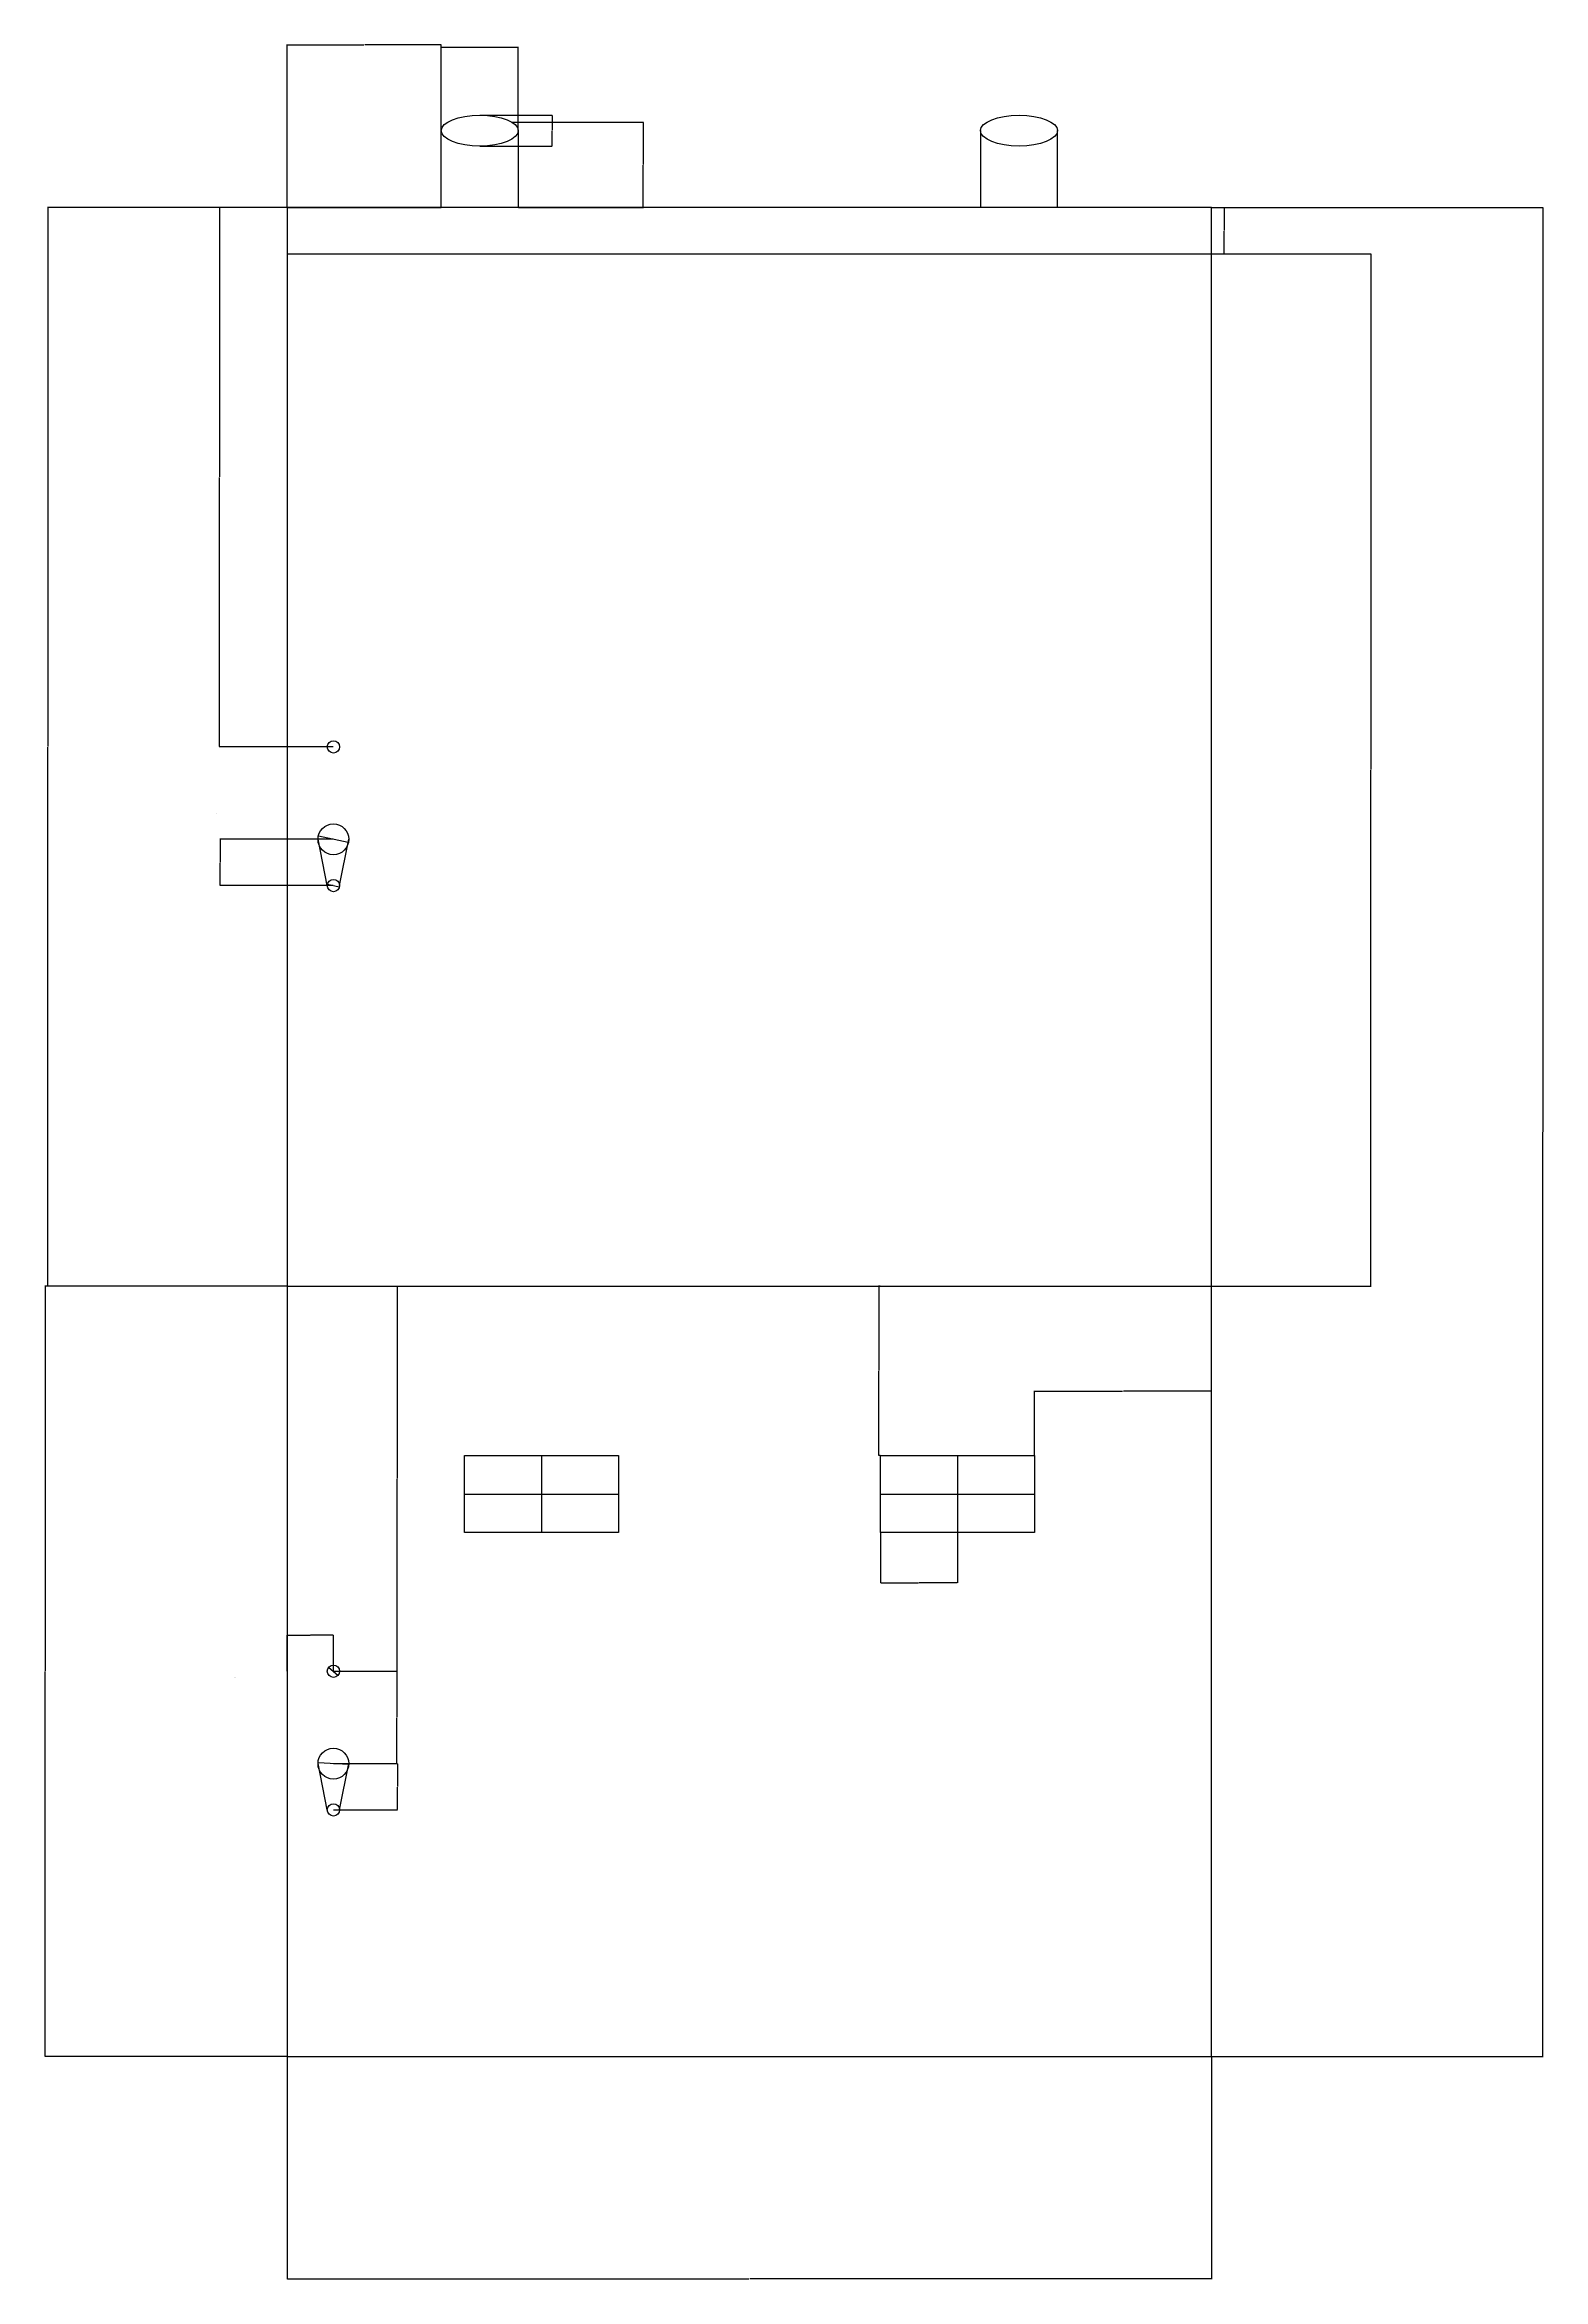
# Model space of a CAD drawing. Header units: millimetres. Extents: x 76 to 12892, y 3949 to 6333.
# Drawn here: x 3186 to 4159, y 4599 to 6050 of the extents above; entities that cross this region are included whole.
import ezdxf

# ---------------------------------------------------------------- set-up
doc = ezdxf.new("R2010")
doc.units = ezdxf.units.MM
doc.layers.add('DIMEN', color=102, linetype='Continuous', plot=False)
doc.styles.add('WD', font='Microsoft JhengHei.ttf')
doc.dimstyles.new('-', dxfattribs={"dimtxt": 0.18, "dimasz": 0.18, "dimexe": 0.18, "dimexo": 0.0625, "dimgap": 0.09, "dimtad": 0, "dimtih": 1, "dimtoh": 1, "dimzin": 0, "dimdsep": 46, "dimtxsty": 'WD', "dimcen": 0.09, "dimadec": 0, "dimazin": 0, "dimtfac": 1, "dimtofl": 0, "dimtmove": 2, "dimatfit": 3, "dimfxl": 1, "dimtolj": 1, "dimtzin": 0, "dimarcsym": 0})

# ---------------------------------------------------------------- blocks, each defined once
blk = doc.blocks.new('*D424')
at = {"layer": 'Defpoints', "color": 0, "transparency": 16777216}
for p in [(3343.6, 5943.9), (3188.3, 5243.9), (3343.6, 5243.9)]:
    blk.add_point(p, dxfattribs=at)
at = {"layer": 'DIMEN', "color": 0, "lineweight": -2, "transparency": 16777216}
for p, q in [((3343.5, 5943.9), (3188.1, 5943.9)), ((3188.3, 5943.7), (3188.3, 5594.1)), ((3188.3, 5244.1), (3188.3, 5593.7)), ((3343.5, 5243.9), (3188.1, 5243.9))]:
    blk.add_line(p, q, dxfattribs=at)
at = {"layer": 'DIMEN', "color": 0, "transparency": 16777216}
for points in [[(3188.3, 5943.7), (3188.3, 5943.7), (3188.3, 5943.9)], [(3188.3, 5244.1), (3188.3, 5244.1), (3188.3, 5243.9)]]:
    blk.add_solid(points, dxfattribs=at)
at = {"layer": 'DIMEN', "color": 0, "transparency": 16777216, "insert": (3188.3, 5593.9), "char_height": 0.18, "attachment_point": 5, "style": 'WD'}
blk.add_mtext('\\A1;700', dxfattribs=at)
blk = doc.blocks.new('*D425')
at = {"layer": 'Defpoints', "color": 0, "transparency": 16777216}
for p in [(3343.6, 5243.9), (3186.4, 4743.9), (3343.6, 4743.9)]:
    blk.add_point(p, dxfattribs=at)
at = {"layer": 'DIMEN', "color": 0, "lineweight": -2, "transparency": 16777216}
for p, q in [((3343.5, 5243.9), (3186.2, 5243.9)), ((3186.4, 5243.7), (3186.4, 4994.1)), ((3186.4, 4744.1), (3186.4, 4993.7)), ((3343.5, 4743.9), (3186.2, 4743.9))]:
    blk.add_line(p, q, dxfattribs=at)
at = {"layer": 'DIMEN', "color": 0, "transparency": 16777216}
for points in [[(3186.4, 5243.7), (3186.4, 5243.7), (3186.4, 5243.9)], [(3186.4, 4744.1), (3186.4, 4744.1), (3186.4, 4743.9)]]:
    blk.add_solid(points, dxfattribs=at)
at = {"layer": 'DIMEN', "color": 0, "transparency": 16777216, "insert": (3186.4, 4993.9), "char_height": 0.18, "attachment_point": 5, "style": 'WD'}
blk.add_mtext('\\A1;500', dxfattribs=at)
blk = doc.blocks.new('*D426')
at = {"layer": 'Defpoints', "color": 0, "transparency": 16777216}
for p in [(3943.6, 5943.9), (3943.6, 4743.9), (4158.6, 4743.9)]:
    blk.add_point(p, dxfattribs=at)
at = {"layer": 'DIMEN', "color": 0, "lineweight": -2, "transparency": 16777216}
for p, q in [((3943.7, 5943.9), (4158.8, 5943.9)), ((4158.6, 5943.7), (4158.6, 5344.1)), ((4158.6, 4744.1), (4158.6, 5343.7)), ((3943.7, 4743.9), (4158.8, 4743.9))]:
    blk.add_line(p, q, dxfattribs=at)
at = {"layer": 'DIMEN', "color": 0, "transparency": 16777216}
for points in [[(4158.6, 5943.7), (4158.7, 5943.7), (4158.6, 5943.9)], [(4158.6, 4744.1), (4158.7, 4744.1), (4158.6, 4743.9)]]:
    blk.add_solid(points, dxfattribs=at)
at = {"layer": 'DIMEN', "color": 0, "transparency": 16777216, "insert": (4158.6, 5343.9), "char_height": 0.18, "attachment_point": 5, "style": 'WD'}
blk.add_mtext('\\A1;1200', dxfattribs=at)
blk = doc.blocks.new('*D427')
at = {"layer": 'Defpoints', "color": 0, "transparency": 16777216}
for p in [(3443.6, 6049.5), (3343.6, 5943.9), (3443.6, 5943.9)]:
    blk.add_point(p, dxfattribs=at)
at = {"layer": 'DIMEN', "color": 0, "lineweight": -2, "transparency": 16777216}
for p, q in [((3343.6, 5944), (3343.6, 6049.7)), ((3343.8, 6049.5), (3393.3, 6049.5)), ((3443.4, 6049.5), (3393.9, 6049.5)), ((3443.6, 5944), (3443.6, 6049.7))]:
    blk.add_line(p, q, dxfattribs=at)
at = {"layer": 'DIMEN', "color": 0, "transparency": 16777216}
for points in [[(3343.8, 6049.5), (3343.8, 6049.5), (3343.6, 6049.5)], [(3443.4, 6049.5), (3443.4, 6049.5), (3443.6, 6049.5)]]:
    blk.add_solid(points, dxfattribs=at)
at = {"layer": 'DIMEN', "color": 0, "transparency": 16777216, "insert": (3393.6, 6049.5), "char_height": 0.18, "attachment_point": 5, "style": 'WD'}
blk.add_mtext('\\A1;100', dxfattribs=at)
blk = doc.blocks.new('*D375')
at = {"layer": 'Defpoints', "color": 0, "transparency": 16777216}
for p in [(3468.6, 6003.9), (3468.6, 5983.9), (3515.5, 5983.9)]:
    blk.add_point(p, dxfattribs=at)
at = {"layer": 'DIMEN', "color": 0, "lineweight": -2, "transparency": 16777216}
for p, q in [((3468.7, 6003.9), (3515.6, 6003.9)), ((3515.5, 6003.7), (3515.5, 5994.1)), ((3515.5, 5984.1), (3515.5, 5993.7)), ((3468.7, 5983.9), (3515.6, 5983.9))]:
    blk.add_line(p, q, dxfattribs=at)
at = {"layer": 'DIMEN', "color": 0, "transparency": 16777216}
for points in [[(3515.4, 6003.7), (3515.5, 6003.7), (3515.5, 6003.9)], [(3515.4, 5984.1), (3515.5, 5984.1), (3515.5, 5983.9)]]:
    blk.add_solid(points, dxfattribs=at)
at = {"layer": 'DIMEN', "color": 0, "transparency": 16777216, "insert": (3515.5, 5993.9), "char_height": 0.18, "attachment_point": 5, "style": 'WD'}
blk.add_mtext('\\A1;20', dxfattribs=at)
blk = doc.blocks.new('*D428')
at = {"layer": 'Defpoints', "color": 0, "transparency": 16777216}
for p in [(3489.6, 5999.3), (3493.6, 5943.9), (3574.6, 5943.9)]:
    blk.add_point(p, dxfattribs=at)
at = {"layer": 'DIMEN', "color": 0, "lineweight": -2, "transparency": 16777216}
for p, q in [((3489.6, 5999.3), (3574.8, 5999.3)), ((3574.6, 5999.2), (3574.6, 5971.8)), ((3574.6, 5944.1), (3574.6, 5971.4)), ((3493.7, 5943.9), (3574.8, 5943.9))]:
    blk.add_line(p, q, dxfattribs=at)
at = {"layer": 'DIMEN', "color": 0, "transparency": 16777216}
for points in [[(3574.6, 5999.2), (3574.6, 5999.2), (3574.6, 5999.3)], [(3574.6, 5944.1), (3574.6, 5944.1), (3574.6, 5943.9)]]:
    blk.add_solid(points, dxfattribs=at)
at = {"layer": 'DIMEN', "color": 0, "transparency": 16777216, "insert": (3574.6, 5971.6), "char_height": 0.18, "attachment_point": 5, "style": 'WD'}
blk.add_mtext('\\A1;55', dxfattribs=at)
blk = doc.blocks.new('*D429')
at = {"layer": 'Defpoints', "color": 0, "transparency": 16777216}
for p in [(3493.6, 6048), (3443.6, 5993.9), (3493.6, 5993.9)]:
    blk.add_point(p, dxfattribs=at)
at = {"layer": 'DIMEN', "color": 0, "lineweight": -2, "transparency": 16777216}
for p, q in [((3443.6, 5994), (3443.6, 6048.2)), ((3443.8, 6048), (3493.4, 6048)), ((3493.6, 5994), (3493.6, 6048.2))]:
    blk.add_line(p, q, dxfattribs=at)
at = {"layer": 'DIMEN', "color": 0, "transparency": 16777216}
for points in [[(3443.8, 6048), (3443.8, 6048), (3443.6, 6048)], [(3493.4, 6048), (3493.4, 6048), (3493.6, 6048)]]:
    blk.add_solid(points, dxfattribs=at)
at = {"layer": 'DIMEN', "color": 0, "transparency": 16777216, "insert": (3468.6, 6049.5), "char_height": 0.18, "attachment_point": 5, "style": 'WD'}
blk.add_mtext('\\A1;50', dxfattribs=at)
blk = doc.blocks.new('*D430')
at = {"layer": 'Defpoints', "color": 0, "transparency": 16777216}
for p in [(3943.6, 5943.9), (3943.6, 5913.9), (3951.8, 5913.9)]:
    blk.add_point(p, dxfattribs=at)
at = {"layer": 'DIMEN', "color": 0, "lineweight": -2, "transparency": 16777216}
for p, q in [((3943.7, 5943.9), (3952, 5943.9)), ((3951.8, 5943.7), (3951.8, 5929.1)), ((3951.8, 5914.1), (3951.8, 5928.7)), ((3943.7, 5913.9), (3952, 5913.9))]:
    blk.add_line(p, q, dxfattribs=at)
at = {"layer": 'DIMEN', "color": 0, "transparency": 16777216}
for points in [[(3951.7, 5943.7), (3951.8, 5943.7), (3951.8, 5943.9)], [(3951.7, 5914.1), (3951.8, 5914.1), (3951.8, 5913.9)]]:
    blk.add_solid(points, dxfattribs=at)
at = {"layer": 'DIMEN', "color": 0, "transparency": 16777216, "insert": (3951.8, 5928.9), "char_height": 0.18, "attachment_point": 5, "style": 'WD'}
blk.add_mtext('\\A1;30', dxfattribs=at)
blk = doc.blocks.new('*D376')
at = {"layer": 'Defpoints', "color": 0, "transparency": 16777216}
for p in [(3373.6, 5243.9), (3373.6, 4993.9), (3415, 4993.9)]:
    blk.add_point(p, dxfattribs=at)
at = {"layer": 'DIMEN', "color": 0, "lineweight": -2, "transparency": 16777216}
for p, q in [((3373.7, 5243.9), (3415.2, 5243.9)), ((3415, 5243.7), (3415, 5119.1)), ((3415, 4994.1), (3415, 5118.7)), ((3373.7, 4993.9), (3415.2, 4993.9))]:
    blk.add_line(p, q, dxfattribs=at)
at = {"layer": 'DIMEN', "color": 0, "transparency": 16777216}
for points in [[(3415, 5243.7), (3415, 5243.7), (3415, 5243.9)], [(3415, 4994.1), (3415, 4994.1), (3415, 4993.9)]]:
    blk.add_solid(points, dxfattribs=at)
at = {"layer": 'DIMEN', "color": 0, "transparency": 16777216, "insert": (3415, 5118.9), "char_height": 0.18, "attachment_point": 5, "style": 'WD'}
blk.add_mtext('\\A1;250', dxfattribs=at)
blk = doc.blocks.new('*D377')
at = {"layer": 'Defpoints', "color": 0, "transparency": 16777216}
for p in [(3373.6, 4993.9), (3373.6, 4933.9), (3414.7, 4933.9)]:
    blk.add_point(p, dxfattribs=at)
at = {"layer": 'DIMEN', "color": 0, "lineweight": -2, "transparency": 16777216}
for p, q in [((3373.7, 4993.9), (3414.9, 4993.9)), ((3414.7, 4993.7), (3414.7, 4964.1)), ((3414.7, 4934.1), (3414.7, 4963.7)), ((3373.7, 4933.9), (3414.9, 4933.9))]:
    blk.add_line(p, q, dxfattribs=at)
at = {"layer": 'DIMEN', "color": 0, "transparency": 16777216}
for points in [[(3414.7, 4993.7), (3414.7, 4993.7), (3414.7, 4993.9)], [(3414.7, 4934.1), (3414.7, 4934.1), (3414.7, 4933.9)]]:
    blk.add_solid(points, dxfattribs=at)
at = {"layer": 'DIMEN', "color": 0, "transparency": 16777216, "insert": (3414.7, 4963.9), "char_height": 0.18, "attachment_point": 5, "style": 'WD'}
blk.add_mtext('\\A1;60', dxfattribs=at)
blk = doc.blocks.new('*D378')
at = {"layer": 'Defpoints', "color": 0, "transparency": 16777216}
for p in [(3373.6, 5017.2), (3343.6, 4993.9), (3373.6, 4993.9)]:
    blk.add_point(p, dxfattribs=at)
at = {"layer": 'DIMEN', "color": 0, "lineweight": -2, "transparency": 16777216}
for p, q in [((3343.6, 4994), (3343.6, 5017.4)), ((3343.8, 5017.2), (3358.4, 5017.2)), ((3373.4, 5017.2), (3358.8, 5017.2)), ((3373.6, 4994), (3373.6, 5017.4))]:
    blk.add_line(p, q, dxfattribs=at)
at = {"layer": 'DIMEN', "color": 0, "transparency": 16777216}
for points in [[(3343.8, 5017.3), (3343.8, 5017.2), (3343.6, 5017.2)], [(3373.4, 5017.3), (3373.4, 5017.2), (3373.6, 5017.2)]]:
    blk.add_solid(points, dxfattribs=at)
at = {"layer": 'DIMEN', "color": 0, "transparency": 16777216, "insert": (3358.6, 5017.2), "char_height": 0.18, "attachment_point": 5, "style": 'WD'}
blk.add_mtext('\\A1;30', dxfattribs=at)
blk = doc.blocks.new('*D431')
at = {"layer": 'Defpoints', "color": 0, "transparency": 16777216}
for p in [(3370.6, 4996.5), (3376.6, 4991.3)]:
    blk.add_point(p, dxfattribs=at)
at = {"layer": 'DIMEN', "color": 0, "lineweight": -2, "transparency": 16777216}
blk.add_line((3370.7, 4996.4), (3376.5, 4991.4), dxfattribs=at)
at = {"layer": 'DIMEN', "color": 0, "transparency": 16777216}
for points in [[(3370.7, 4996.4), (3370.7, 4996.4), (3370.6, 4996.5)], [(3376.5, 4991.4), (3376.4, 4991.4), (3376.6, 4991.3)]]:
    blk.add_solid(points, dxfattribs=at)
at = {"layer": 'DIMEN', "color": 0, "transparency": 16777216, "insert": (3309.7, 4989.9), "char_height": 0.18, "attachment_point": 5, "style": 'WD'}
blk.add_mtext('\\A1;∅8', dxfattribs=at)
blk = doc.blocks.new('*D379')
at = {"layer": 'Defpoints', "color": 0, "transparency": 16777216}
for p in [(3373.6, 4933.9), (3373.6, 4903.9), (3415.1, 4903.9)]:
    blk.add_point(p, dxfattribs=at)
at = {"layer": 'DIMEN', "color": 0, "lineweight": -2, "transparency": 16777216}
for p, q in [((3373.7, 4933.9), (3415.2, 4933.9)), ((3415.1, 4933.7), (3415.1, 4919.1)), ((3415.1, 4904.1), (3415.1, 4918.7)), ((3373.7, 4903.9), (3415.2, 4903.9))]:
    blk.add_line(p, q, dxfattribs=at)
at = {"layer": 'DIMEN', "color": 0, "transparency": 16777216}
for points in [[(3415, 4933.7), (3415.1, 4933.7), (3415.1, 4933.9)], [(3415, 4904.1), (3415.1, 4904.1), (3415.1, 4903.9)]]:
    blk.add_solid(points, dxfattribs=at)
at = {"layer": 'DIMEN', "color": 0, "transparency": 16777216, "insert": (3415.1, 4918.9), "char_height": 0.18, "attachment_point": 5, "style": 'WD'}
blk.add_mtext('\\A1;30', dxfattribs=at)
blk = doc.blocks.new('*D432')
at = {"layer": 'Defpoints', "color": 0, "transparency": 16777216}
for p in [(3363.6, 4934.5), (3383.6, 4933.2)]:
    blk.add_point(p, dxfattribs=at)
at = {"layer": 'DIMEN', "color": 0, "lineweight": -2, "transparency": 16777216}
blk.add_line((3383.4, 4933.3), (3363.8, 4934.5), dxfattribs=at)
at = {"layer": 'DIMEN', "color": 0, "transparency": 16777216}
for points in [[(3363.8, 4934.6), (3363.8, 4934.5), (3363.6, 4934.5)], [(3383.4, 4933.3), (3383.4, 4933.2), (3383.6, 4933.2)]]:
    blk.add_solid(points, dxfattribs=at)
at = {"layer": 'DIMEN', "color": 0, "transparency": 16777216, "insert": (3298.7, 4938.8), "char_height": 0.18, "attachment_point": 5, "style": 'WD'}
blk.add_mtext('\\A1;∅20', dxfattribs=at)
blk = doc.blocks.new('*D433')
at = {"layer": 'Defpoints', "color": 0, "transparency": 16777216}
for p in [(3363.8, 5536.1), (3383.4, 5531.7)]:
    blk.add_point(p, dxfattribs=at)
at = {"layer": 'DIMEN', "color": 0, "lineweight": -2, "transparency": 16777216}
blk.add_line((3383.2, 5531.8), (3364, 5536), dxfattribs=at)
at = {"layer": 'DIMEN', "color": 0, "transparency": 16777216}
for points in [[(3364, 5536.1), (3364, 5536), (3363.8, 5536.1)], [(3383.2, 5531.8), (3383.2, 5531.7), (3383.4, 5531.7)]]:
    blk.add_solid(points, dxfattribs=at)
at = {"layer": 'DIMEN', "color": 0, "transparency": 16777216, "insert": (3297.7, 5550.7), "char_height": 0.18, "attachment_point": 5, "style": 'WD'}
blk.add_mtext('\\A1;∅20', dxfattribs=at)
blk = doc.blocks.new('*D434')
at = {"layer": 'Defpoints', "color": 0, "transparency": 16777216}
for p in [(3369.7, 5504.7), (3377.5, 5503.1)]:
    blk.add_point(p, dxfattribs=at)
at = {"layer": 'DIMEN', "color": 0, "lineweight": -2, "transparency": 16777216}
blk.add_line((3369.8, 5504.7), (3377.3, 5503.1), dxfattribs=at)
at = {"layer": 'DIMEN', "color": 0, "transparency": 16777216}
for points in [[(3369.9, 5504.7), (3369.8, 5504.6), (3369.7, 5504.7)], [(3377.3, 5503.2), (3377.3, 5503.1), (3377.5, 5503.1)]]:
    blk.add_solid(points, dxfattribs=at)
at = {"layer": 'DIMEN', "color": 0, "transparency": 16777216, "insert": (3432.3, 5491.8), "char_height": 0.18, "attachment_point": 5, "style": 'WD'}
blk.add_mtext('\\A1;∅8', dxfattribs=at)
blk = doc.blocks.new('*D435')
at = {"layer": 'Defpoints', "color": 0, "transparency": 16777216}
for p in [(3299.6, 5943.9), (3373.6, 5943.9), (3373.6, 5593.9)]:
    blk.add_point(p, dxfattribs=at)
at = {"layer": 'DIMEN', "color": 0, "lineweight": -2, "transparency": 16777216}
for p, q in [((3373.5, 5943.9), (3299.4, 5943.9)), ((3299.6, 5943.7), (3299.6, 5769.1)), ((3299.6, 5594.1), (3299.6, 5768.7)), ((3373.5, 5593.9), (3299.4, 5593.9))]:
    blk.add_line(p, q, dxfattribs=at)
at = {"layer": 'DIMEN', "color": 0, "transparency": 16777216}
for points in [[(3299.5, 5943.7), (3299.6, 5943.7), (3299.6, 5943.9)], [(3299.5, 5594.1), (3299.6, 5594.1), (3299.6, 5593.9)]]:
    blk.add_solid(points, dxfattribs=at)
at = {"layer": 'DIMEN', "color": 0, "transparency": 16777216, "insert": (3299.6, 5768.9), "char_height": 0.18, "attachment_point": 5, "style": 'WD'}
blk.add_mtext('\\A1;350', dxfattribs=at)
blk = doc.blocks.new('*D380')
at = {"layer": 'Defpoints', "color": 0, "transparency": 16777216}
for p in [(3373.6, 5533.9), (3300, 5503.9), (3373.6, 5503.9)]:
    blk.add_point(p, dxfattribs=at)
at = {"layer": 'DIMEN', "color": 0, "lineweight": -2, "transparency": 16777216}
for p, q in [((3373.5, 5533.9), (3299.8, 5533.9)), ((3300, 5533.7), (3300, 5519.1)), ((3300, 5504.1), (3300, 5518.7)), ((3373.5, 5503.9), (3299.8, 5503.9))]:
    blk.add_line(p, q, dxfattribs=at)
at = {"layer": 'DIMEN', "color": 0, "transparency": 16777216}
for points in [[(3299.9, 5533.7), (3300, 5533.7), (3300, 5533.9)], [(3299.9, 5504.1), (3300, 5504.1), (3300, 5503.9)]]:
    blk.add_solid(points, dxfattribs=at)
at = {"layer": 'DIMEN', "color": 0, "transparency": 16777216, "insert": (3300, 5518.9), "char_height": 0.18, "attachment_point": 5, "style": 'WD'}
blk.add_mtext('\\A1;30', dxfattribs=at)
blk = doc.blocks.new('*D436')
at = {"layer": 'Defpoints', "color": 0, "transparency": 16777216}
for p in [(3943.6, 5175.6), (3828.6, 5133.9), (3943.6, 5133.9)]:
    blk.add_point(p, dxfattribs=at)
at = {"layer": 'DIMEN', "color": 0, "lineweight": -2, "transparency": 16777216}
for p, q in [((3828.6, 5134), (3828.6, 5175.8)), ((3828.8, 5175.6), (3885.8, 5175.6)), ((3943.4, 5175.6), (3886.4, 5175.6)), ((3943.6, 5134), (3943.6, 5175.8))]:
    blk.add_line(p, q, dxfattribs=at)
at = {"layer": 'DIMEN', "color": 0, "transparency": 16777216}
for points in [[(3828.8, 5175.6), (3828.8, 5175.6), (3828.6, 5175.6)], [(3943.4, 5175.6), (3943.4, 5175.6), (3943.6, 5175.6)]]:
    blk.add_solid(points, dxfattribs=at)
at = {"layer": 'DIMEN', "color": 0, "transparency": 16777216, "insert": (3886.1, 5175.6), "char_height": 0.18, "attachment_point": 5, "style": 'WD'}
blk.add_mtext('\\A1;115', dxfattribs=at)
blk = doc.blocks.new('*D437')
at = {"layer": 'Defpoints', "color": 0, "transparency": 16777216}
for p in [(3727.6, 5243.9), (3728.6, 5243.9), (3728.6, 5133.9)]:
    blk.add_point(p, dxfattribs=at)
at = {"layer": 'DIMEN', "color": 0, "lineweight": -2, "transparency": 16777216}
for p, q in [((3728.5, 5243.9), (3727.5, 5243.9)), ((3727.6, 5243.7), (3727.6, 5189.1)), ((3727.6, 5134.1), (3727.6, 5188.7)), ((3728.5, 5133.9), (3727.5, 5133.9))]:
    blk.add_line(p, q, dxfattribs=at)
at = {"layer": 'DIMEN', "color": 0, "transparency": 16777216}
for points in [[(3727.6, 5243.7), (3727.7, 5243.7), (3727.6, 5243.9)], [(3727.6, 5134.1), (3727.7, 5134.1), (3727.6, 5133.9)]]:
    blk.add_solid(points, dxfattribs=at)
at = {"layer": 'DIMEN', "color": 0, "transparency": 16777216, "insert": (3727.6, 5188.9), "char_height": 0.18, "attachment_point": 5, "style": 'WD'}
blk.add_mtext('\\A1;110', dxfattribs=at)
blk = doc.blocks.new('*D438')
at = {"layer": 'Defpoints', "color": 0, "transparency": 16777216}
for p in [(3728.6, 5083.9), (3778.6, 5083.9), (3728.6, 5051.3)]:
    blk.add_point(p, dxfattribs=at)
at = {"layer": 'DIMEN', "color": 0, "lineweight": -2, "transparency": 16777216}
for p, q in [((3728.6, 5083.8), (3728.6, 5051.2)), ((3778.6, 5083.8), (3778.6, 5051.2)), ((3728.8, 5051.3), (3753.4, 5051.3)), ((3778.4, 5051.3), (3753.8, 5051.3))]:
    blk.add_line(p, q, dxfattribs=at)
at = {"layer": 'DIMEN', "color": 0, "transparency": 16777216}
for points in [[(3728.8, 5051.4), (3728.8, 5051.3), (3728.6, 5051.3)], [(3778.4, 5051.4), (3778.4, 5051.3), (3778.6, 5051.3)]]:
    blk.add_solid(points, dxfattribs=at)
at = {"layer": 'DIMEN', "color": 0, "transparency": 16777216, "insert": (3753.6, 5051.3), "char_height": 0.18, "attachment_point": 5, "style": 'WD'}
blk.add_mtext('\\A1;50', dxfattribs=at)
blk = doc.blocks.new('*D439')
at = {"layer": 'Defpoints', "color": 0, "transparency": 16777216}
for p in [(3943.6, 5913.9), (3943.6, 5243.9), (4046.9, 5243.9)]:
    blk.add_point(p, dxfattribs=at)
at = {"layer": 'DIMEN', "color": 0, "lineweight": -2, "transparency": 16777216}
for p, q in [((3943.7, 5913.9), (4047.1, 5913.9)), ((4046.9, 5913.7), (4046.9, 5579.1)), ((4046.9, 5244.1), (4046.9, 5578.7)), ((3943.7, 5243.9), (4047.1, 5243.9))]:
    blk.add_line(p, q, dxfattribs=at)
at = {"layer": 'DIMEN', "color": 0, "transparency": 16777216}
for points in [[(4046.9, 5913.7), (4047, 5913.7), (4046.9, 5913.9)], [(4046.9, 5244.1), (4047, 5244.1), (4046.9, 5243.9)]]:
    blk.add_solid(points, dxfattribs=at)
at = {"layer": 'DIMEN', "color": 0, "transparency": 16777216, "insert": (4046.9, 5578.9), "char_height": 0.18, "attachment_point": 5, "style": 'WD'}
blk.add_mtext('\\A1;670', dxfattribs=at)
blk = doc.blocks.new('*D440')
at = {"layer": 'Defpoints', "color": 0, "transparency": 16777216}
for p in [(3343.6, 4743.9), (3943.6, 4743.9), (3943.6, 4599.4)]:
    blk.add_point(p, dxfattribs=at)
at = {"layer": 'DIMEN', "color": 0, "lineweight": -2, "transparency": 16777216}
for p, q in [((3343.6, 4743.8), (3343.6, 4599.2)), ((3943.6, 4743.8), (3943.6, 4599.2)), ((3343.8, 4599.4), (3643.3, 4599.4)), ((3943.4, 4599.4), (3643.9, 4599.4))]:
    blk.add_line(p, q, dxfattribs=at)
at = {"layer": 'DIMEN', "color": 0, "transparency": 16777216}
for points in [[(3343.8, 4599.4), (3343.8, 4599.3), (3343.6, 4599.4)], [(3943.4, 4599.4), (3943.4, 4599.3), (3943.6, 4599.4)]]:
    blk.add_solid(points, dxfattribs=at)
at = {"layer": 'DIMEN', "color": 0, "transparency": 16777216, "insert": (3643.6, 4599.4), "char_height": 0.18, "attachment_point": 5, "style": 'WD'}
blk.add_mtext('\\A1;600', dxfattribs=at)

msp = doc.modelspace()

# ---------------------------------------------------------------- linework, layer by layer
for p, q in [((3443.59073, 5943.89451), (3443.59073, 5993.89451)), ((3493.59073, 5993.89451), (3493.59073, 5943.89451)), ((3493.59073, 5993.89451), (3493.59073, 5983.89451)), ((3793.59073, 5993.89451), (3793.59073, 5943.89451)), ((3843.59073, 5943.89451), (3843.59073, 5993.89451)), ((3943.59073, 5943.89451), (3343.59073, 5943.89451)), ((3343.59073, 5943.89451), (3443.59073, 5943.89451)), ((3343.59073, 5943.89451), (3343.59073, 5913.89451)), ((3343.59073, 5943.89451), (3343.59073, 5913.89451)), ((3943.59073, 5943.89451), (3843.59073, 5943.89451)), ((3943.59073, 5243.89451), (3943.59073, 5943.89451)), ((3343.59073, 5913.89451), (3943.59073, 5913.89451)), ((3343.59073, 5913.89451), (3548.59073, 5913.89451)), ((3369.59073, 5503.89451), (3363.59073, 5533.89451)), ((3377.59073, 5503.89451), (3383.59073, 5533.89451)), ((3343.59073, 5243.89451), (3943.59073, 5243.89451)), ((3343.59073, 5243.89451), (3343.59073, 4743.89451)), ((3943.59073, 4743.89451), (3943.59073, 5243.89451)), ((3458.59073, 5083.89451), (3458.59073, 5133.89451)), ((3508.59073, 5133.89451), (3508.59073, 5083.89451)), ((3728.59073, 5083.89451), (3728.59073, 5133.89451)), ((3728.59073, 5133.89451), (3828.59073, 5133.89451)), ((3778.59073, 5133.89451), (3778.59073, 5083.89451)), ((3828.59073, 5133.89451), (3828.59073, 5083.89451)), ((3728.59073, 5108.89451), (3828.59073, 5108.89451)), ((3828.59073, 5083.89451), (3728.59073, 5083.89451)), ((3369.59073, 4903.89451), (3363.59073, 4933.89451)), ((3377.59073, 4903.89451), (3383.59073, 4933.89451)), ((3343.59073, 4743.89451), (3943.59073, 4743.89451))]:
    msp.add_line(p, q)
for centre, radius in [((3373.59073, 5593.89451), 4), ((3373.59073, 5533.89451), 10), ((3373.59073, 4993.89451), 4), ((3373.59073, 4933.89451), 10), ((3373.59073, 4903.89451), 4)]:
    msp.add_circle(centre, radius)
for centre in [(3468.59073, 5993.89451), (3818.59073, 5993.89451)]:
    msp.add_ellipse(centre, major_axis=(25, 0), ratio=0.4)
at = {"layer": 'DIMEN'}
for p, q in [((3343.59073, 5943.89451), (3343.59073, 5243.89451)), ((3343.59073, 5943.89451), (3343.59073, 5593.89451)), ((3458.59073, 5133.89451), (3558.59073, 5133.89451)), ((3558.59073, 5133.89451), (3558.59073, 5083.89451)), ((3458.59073, 5108.89451), (3558.59073, 5108.89451)), ((3558.59073, 5083.89451), (3458.59073, 5083.89451))]:
    msp.add_line(p, q, dxfattribs=at)
msp.add_circle((3373.59073, 5503.89451), 4, dxfattribs=at)

# ---------------------------------------------------------------- dimensions: what is measured, and where the dimension line sits
for base, p1, p2, picture, middle in [((3443.59073, 6049.48833), (3343.59073, 5943.89451), (3443.59073, 5943.89451), '*D427', (3393.59073, 6049.48833)), ((3943.59073, 5175.59642), (3828.59073, 5133.89451), (3943.59073, 5133.89451), '*D436', (3886.09073, 5175.59642)), ((3728.59073, 5051.33105), (3778.59073, 5083.89451), (3728.59073, 5083.89451), '*D438', (3753.59073, 5051.33105)), ((3373.59073, 5017.23672), (3343.59073, 4993.89451), (3373.59073, 4993.89451), '*D378', (3358.59073, 5017.23672)), ((3943.59073, 4599.36713), (3343.59073, 4743.89451), (3943.59073, 4743.89451), '*D440', (3643.59073, 4599.36713))]:
    dim = msp.add_linear_dim(base=base, p1=p1, p2=p2, dimstyle='-', override={"dimdec": 0}, dxfattribs=at)
    dim.commit()
    dim.dimension.update_dxf_attribs({"geometry": picture, "text_midpoint": middle})
dim = msp.add_linear_dim(base=(3493.59073, 6047.98833), p1=(3443.59073, 5993.89451), p2=(3493.59073, 5993.89451), dimstyle='-', override={"dimdec": 0}, dxfattribs=at)
dim.commit()
dim.dimension.update_dxf_attribs({"geometry": '*D429', "text_midpoint": (3468.59073, 6049.48833), "dimtype": 160})
dim = msp.add_linear_dim(base=(3515.46849, 5983.89451), p1=(3468.59073, 6003.89451), p2=(3468.59073, 5983.89451), angle=90, dimstyle='-', override={"dimdec": 0}, dxfattribs=at)
dim.commit()
dim.dimension.update_dxf_attribs({"geometry": '*D375', "text_midpoint": (3515.46849, 5993.89451), "dimtype": 160})
for base, p1, p2, picture, middle in [((3574.59065, 5943.89451), (3489.56709, 5999.33498), (3493.59073, 5943.89451), '*D428', (3574.59065, 5971.61475)), ((3188.28121, 5243.89451), (3343.59073, 5943.89451), (3343.59073, 5243.89451), '*D424', (3188.28121, 5593.89451)), ((3299.56813, 5943.89451), (3373.59073, 5593.89451), (3373.59073, 5943.89451), '*D435', (3299.56813, 5768.89451)), ((4158.629, 4743.89451), (3943.59073, 5943.89451), (3943.59073, 4743.89451), '*D426', (4158.629, 5343.89451)), ((3951.77178, 5913.89451), (3943.59073, 5943.89451), (3943.59073, 5913.89451), '*D430', (3951.77178, 5928.89451)), ((4046.94637, 5243.89451), (3943.59073, 5913.89451), (3943.59073, 5243.89451), '*D439', (4046.94637, 5578.89451)), ((3299.95747, 5503.89451), (3373.59073, 5533.89451), (3373.59073, 5503.89451), '*D380', (3299.95747, 5518.89451)), ((3186.39573, 4743.89451), (3343.59073, 5243.89451), (3343.59073, 4743.89451), '*D425', (3186.39573, 4993.89451)), ((3415.01004, 4993.89451), (3373.59073, 5243.89451), (3373.59073, 4993.89451), '*D376', (3415.01004, 5118.89451)), ((3727.64226, 5243.89451), (3728.59073, 5133.89451), (3728.59073, 5243.89451), '*D437', (3727.64226, 5188.89451)), ((3414.70686, 4933.89451), (3373.59073, 4993.89451), (3373.59073, 4933.89451), '*D377', (3414.70686, 4963.89451)), ((3415.05224, 4903.89451), (3373.59073, 4933.89451), (3373.59073, 4903.89451), '*D379', (3415.05224, 4918.89451))]:
    dim = msp.add_linear_dim(base=base, p1=p1, p2=p2, angle=90, dimstyle='-', override={"dimdec": 0}, dxfattribs=at)
    dim.commit()
    dim.dimension.update_dxf_attribs({"geometry": picture, "text_midpoint": middle})
for p1, p2, picture, middle in [((3383.35335, 5531.7286), (3363.82811, 5536.06042), '*D433', (3297.67214, 5550.73762)), ((3369.67257, 5504.69951), (3377.50889, 5503.08951), '*D434', (3432.28519, 5491.83551)), ((3370.57739, 4996.52506), (3376.60407, 4991.26397), '*D431', (3309.69071, 4989.93405)), ((3383.56965, 4933.24558), (3363.61181, 4934.54345), '*D432', (3298.67502, 4938.76632))]:
    dim = msp.add_diameter_dim_2p(p1=p1, p2=p2, dimstyle='-', override={"dimdec": 0}, dxfattribs=at)
    dim.commit()
    dim.dimension.update_dxf_attribs({"geometry": picture, "text_midpoint": middle, "dimtype": 163})

doc.saveas('drawing.dxf')
